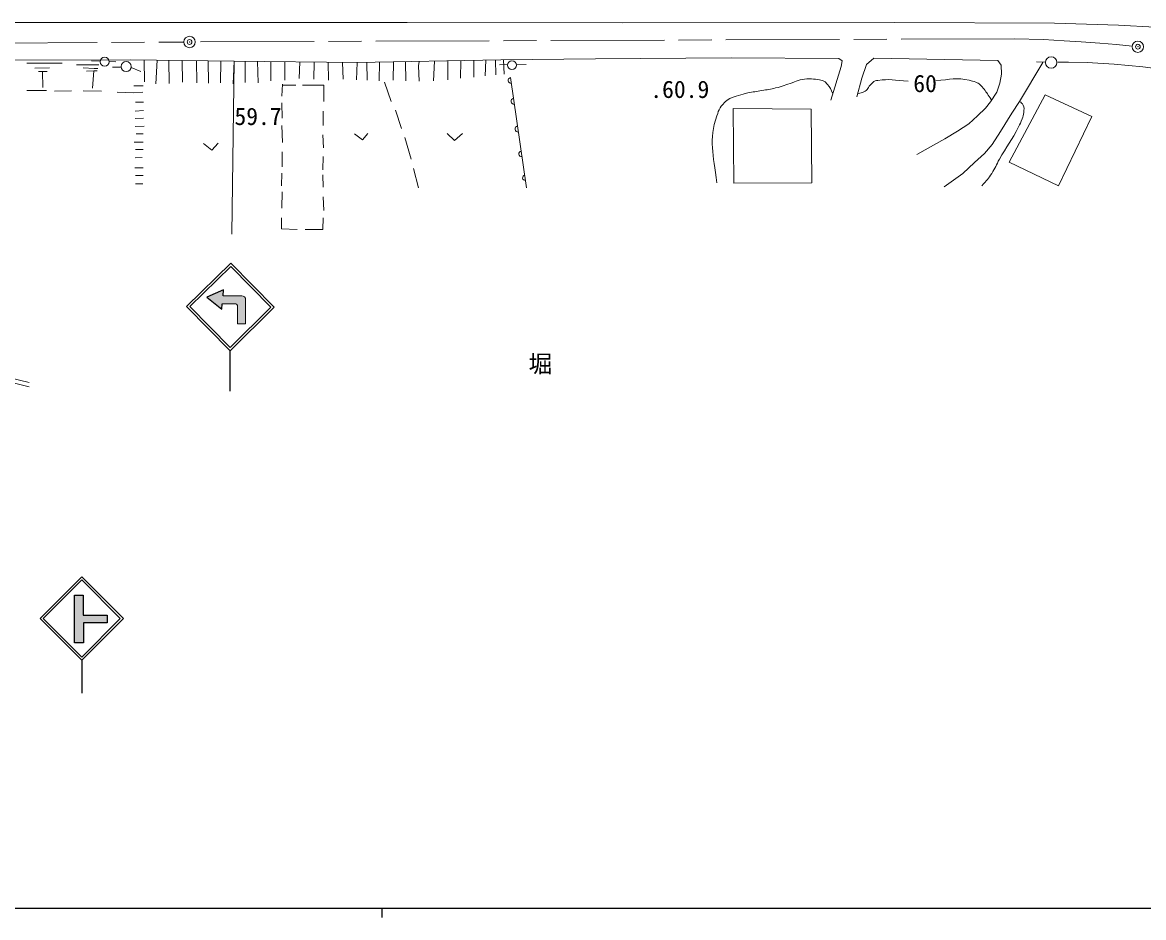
# Model space of a CAD drawing. Units: millimetres at full size, sheet at 1:1000; details may follow other scales. Extents: x 40000 to 680000, y 20000 to 380000.
# Drawn here: x 230024 to 348484, y 204000 to 298585 of the extents above; entities that cross this region are included whole.
import ezdxf
from ezdxf.enums import TextEntityAlignment as Align

# ---------------------------------------------------------------- set-up
doc = ezdxf.new("R2010")
doc.units = ezdxf.units.MM
doc.header["$LTSCALE"] = 1000
doc.header["$PDMODE"] = 32
doc.header["$PDSIZE"] = 500
doc.linetypes.add('CHAIN', pattern=[18.5, 12, -1.5, 3.5, -1.5])
for name, color, linetype, lineweight in [('M-BGD', 7, 'Continuous', 13), ('M-BMK', 2, 'CHAIN', 13), ('M-BMK-SRVR', 3, 'Continuous', 13), ('M-STR-STRC', 7, 'Continuous', 25), ('M-TTL-BAND', 7, 'Continuous', 25)]:
    doc.layers.add(name, color=color, linetype=linetype, lineweight=lineweight)
doc.layers.add('M-BGD-HTXT', color=7, linetype='Continuous')
doc.styles.add('ＭＳ ゴシック', font='')
doc.styles.get('ＭＳ ゴシック').set_extended_font_data('MS Gothic')

msp = doc.modelspace()

# ---------------------------------------------------------------- hatches: boundary and pattern name
at = {"layer": 'M-STR-STRC'}
for points in [[(251145, 268849), (251098, 268299), (249515, 269567), (251270, 270343), (251237, 269709), (251997, 269709), (253201, 269709), (253297, 269697), (253374, 269670), (253447, 269626), (253523, 269550), (253557, 269499), (253590, 269421), (253608, 269301), (253608, 266731), (252748, 266731), (252748, 268680), (252746, 268692), (252740, 268721), (252723, 268758), (252700, 268790), (252652, 268827), (252607, 268844)], [(236471, 233028), (236471, 235132), (238969, 235132), (238969, 235956), (236435, 235956), (236435, 238078), (235522, 238078), (235522, 233028)], [(236471, 233028), (236471, 235132), (238969, 235132), (238969, 235956), (236435, 235956), (236435, 238078), (235522, 238078), (235522, 233028)], [(236471, 233028), (236471, 235132), (238969, 235132), (238969, 235956), (236435, 235956), (236435, 238078), (235522, 238078), (235522, 233028)], [(236471, 233028), (236471, 235132), (238969, 235132), (238969, 235956), (236435, 235956), (236435, 238078), (235522, 238078), (235522, 233028)], [(236471, 233028), (236471, 235132), (238969, 235132), (238969, 235956), (236435, 235956), (236435, 238078), (235522, 238078), (235522, 233028)], [(235522, 238078), (236435, 238078), (236435, 235956), (238969, 235956), (238969, 235132), (236471, 235132), (236471, 233028), (235522, 233028)]]:
    msp.add_hatch(color=256, dxfattribs=at).paths.add_polyline_path(points)

# ---------------------------------------------------------------- linework, layer by layer
at = {"layer": 'M-BGD'}
for p, q in [((270671, 298569), (293458, 298554)), ((293458, 298554), (322207, 298585)), ((230479, 294282), (234222, 294282)), ((235730, 294107), (238091, 294107)), ((238237, 294485), (237333, 294513)), ((239905, 294426), (239195, 294443)), ((240456, 293865), (239554, 293843)), ((241508, 293813), (242543, 293390)), ((242895, 294608), (242937, 292320)), ((244265, 294591), (244133, 292107)), ((245507, 294575), (245532, 292122)), ((246890, 294558), (246939, 292273)), ((248423, 294538), (248446, 292197)), ((249654, 294523), (249677, 292172)), ((250984, 294506), (250958, 292197)), ((252379, 294488), (252289, 292097)), ((253546, 294475), (253545, 292222)), ((254879, 294459), (254927, 292197)), ((256285, 294443), (256258, 292423)), ((257767, 294426), (257741, 292499)), ((259324, 294408), (259273, 292675)), ((260832, 294390), (260830, 292599)), ((262339, 294373), (262363, 292474)), ((263845, 294356), (263920, 292599)), ((265392, 294338), (265327, 292524)), ((266405, 294356), (266457, 292499)), ((267761, 294381), (267713, 292423)), ((269218, 294408), (269195, 292474)), ((270501, 294432), (270527, 292398)), ((273563, 294488), (273441, 292423)), ((274957, 294514), (274987, 292523)), ((276345, 294539), (276317, 292686)), ((277704, 294565), (277721, 292804)), ((278975, 294588), (278932, 292937)), ((280024, 294607), (280055, 293040)), ((280421, 294087), (281292, 294130)), ((280852, 294621), (280912, 293100)), ((282212, 294102), (283258, 294131)), ((338121, 294378), (337168, 294404)), ((339423, 294395), (340559, 294376)), ((231334, 293755), (232891, 293780)), ((231710, 293403), (232640, 293403)), ((232137, 293403), (232163, 291695)), ((236433, 293780), (237614, 293730)), ((236810, 293428), (237563, 293453)), ((237563, 293453), (237413, 291645)), ((237563, 293453), (237915, 293453)), ((237614, 293730), (237990, 293730)), ((281578, 292757), (283286, 281099)), ((241786, 291878), (242766, 291878)), ((257502, 292044), (257416, 290805)), ((258907, 291947), (257495, 291943)), ((261880, 290225), (261854, 291882)), ((268297, 292288), (268980, 290238)), ((230475, 291382), (232560, 291407)), ((233415, 291307), (235223, 291357)), ((236429, 291357), (238363, 291307)), ((240046, 291231), (241805, 291156)), ((241805, 291156), (242741, 291200)), ((241937, 289216), (242816, 289291)), ((241962, 290170), (242816, 290170)), ((257416, 290079), (257459, 288457)), ((261804, 287687), (261804, 289195)), ((269450, 289298), (270090, 287377)), ((241937, 288437), (242816, 288462)), ((241937, 287583), (242891, 287608)), ((242037, 286804), (242766, 286804)), ((257428, 287709), (257487, 285906)), ((261829, 285351), (261779, 286708)), ((241836, 285950), (242766, 285925)), ((270432, 286437), (271115, 284131)), ((241937, 284292), (242690, 284317)), ((241962, 285171), (242766, 285146)), ((257472, 284916), (257457, 283320)), ((261766, 283004), (261792, 284403)), ((241887, 283212), (242791, 283237)), ((271329, 283149), (271884, 281099)), ((241987, 282408), (242791, 282408)), ((257432, 282644), (257406, 281313)), ((261803, 281187), (261752, 282469)), ((241962, 281529), (242741, 281529)), ((257457, 280685), (257432, 278952)), ((261853, 278726), (261803, 280158)), ((209866, 265143), (230738, 260077))]:
    msp.add_line(p, q, dxfattribs=at)
for points in [[(228833, 298578), (246105, 298575), (270671, 298569)], [(322207, 298585), (339058, 298511), (345848, 298297), (349689, 298088), (352754, 297862), (356195, 297486), (359310, 297109), (361747, 296682), (364334, 296179), (368027, 295250), (371386, 294244), (375016, 293219), (391500, 287540), (395620, 286266), (399413, 285161), (402754, 284407), (406050, 283706), (408989, 283128), (411727, 282550), (414565, 282199), (416876, 281922), (418635, 281772), (422604, 281445), (434486, 281470)], [(208090, 264372), (206810, 290424), (213625, 294547), (241432, 294627)], [(241432, 294627), (252379, 294488), (265392, 294338), (280561, 294617), (290584, 294743), (304909, 294842), (316282, 294785), (316637, 294519), (316533, 293942), (315454, 290381)], [(271931, 294458), (271858, 293981), (271959, 292373)], [(318184, 290740), (318711, 292699), (319213, 294156), (319967, 294809), (333080, 294558), (333432, 294081), (333457, 293126), (333306, 292172), (332979, 291217), (332326, 290187), (331774, 289534), (330945, 288730), (330015, 287876), (328809, 287097), (327478, 286268), (324514, 284635)], [(327416, 281207), (329400, 282638), (330631, 283769), (331661, 284749), (332490, 285703), (333369, 287060), (334575, 288994), (335379, 290225), (337841, 294344)], [(339423, 294395), (342513, 294344), (345377, 294169), (348416, 293892), (350552, 293616), (352762, 293289), (357183, 292586), (360072, 292033)], [(261854, 291882), (261855, 291943), (259616, 291947)], [(230738, 260554), (210315, 265477), (212894, 287889)], [(265094, 286822), (265948, 286181), (266503, 286864)], [(274916, 286864), (275685, 286096), (276539, 286864)], [(249165, 285797), (250019, 285071), (250702, 285839)], [(257406, 277922), (257381, 276791), (259064, 276716)], [(259893, 276716), (261752, 276716), (261803, 277947)]]:
    msp.add_lwpolyline(points, dxfattribs=at)
for points in [[(338075, 290943), (343029, 288637), (339484, 281334), (334274, 283811)], [(305107, 289491), (313349, 289405), (313434, 281633), (305192, 281590)]]:
    msp.add_lwpolyline(points, close=True, dxfattribs=at)
for centre, radius in [((238714, 294427), 481), ((240986, 293918), 533), ((281751, 294072), 462), ((338726, 294354), 605)]:
    msp.add_circle(centre, radius, dxfattribs=at)
for centre, radius, start, end in [((281651, 292458), 308, 103.69834, 272.973), ((282016, 290258), 349, 110.05355, 266.61779), ((282412, 287323), 329, 104.9641, 271.70725), ((282771, 284695), 292, 100.72949, 275.94185), ((283148, 282177), 273, 102.42526, 274.24609)]:
    msp.add_arc(centre, radius, start, end, dxfattribs=at)
for points, knots in [([(303408, 281634), (303040, 284706), (302486, 286111), (303408, 288723), (303527, 289061), (303553, 289276), (303749, 289577), (303892, 289795), (303990, 289907), (304176, 290089), (304389, 290297), (304511, 290421), (304774, 290559), (305102, 290730), (305317, 290752), (305671, 290858), (306059, 290973), (306275, 291045), (306671, 291132), (307244, 291258), (307575, 291278), (308153, 291383), (308723, 291486), (309050, 291512), (309610, 291659), (310306, 291842), (310687, 291979), (311368, 292212), (311694, 292323), (311864, 292427), (312197, 292513), (312560, 292606), (312777, 292612), (313152, 292614), (313506, 292615), (313706, 292596), (314056, 292538), (314315, 292496), (314475, 292504), (314709, 292388), (314890, 292298), (314950, 292184), (315086, 292036), (315388, 291708), (315444, 291510), (315656, 291046)], [0, 0, 0, 0, 1, 1, 1, 2, 2, 2, 3, 3, 3, 4, 4, 4, 5, 5, 5, 6, 6, 6, 7, 7, 7, 8, 8, 8, 9, 9, 9, 10, 10, 10, 11, 11, 11, 12, 12, 12, 13, 13, 13, 14, 14, 14, 15, 15, 15, 15]), ([(318334, 291091), (318591, 291108), (318716, 291143), (318937, 291242), (319337, 291421), (319369, 291775), (319691, 292071), (319845, 292213), (319928, 292308), (320118, 292398), (320226, 292449), (320301, 292430), (320419, 292448), (321652, 292631), (322146, 292495), (323610, 292373)], [0, 0, 0, 0, 1, 1, 1, 2, 2, 2, 3, 3, 3, 4, 4, 4, 5, 5, 5, 5]), ([(326523, 292398), (328094, 292581), (328720, 292796), (330065, 292473), (330343, 292406), (330511, 292395), (330769, 292272), (330956, 292183), (331066, 292133), (331221, 291996), (331404, 291834), (331470, 291709), (331623, 291518), (331945, 291117), (332034, 290960), (332377, 290438)], [0, 0, 0, 0, 1, 1, 1, 2, 2, 2, 3, 3, 3, 4, 4, 4, 5, 5, 5, 5]), ([(335379, 290225), (335559, 290107), (335649, 290026), (335756, 289848), (335913, 289586), (335844, 289375), (335831, 289069), (335819, 288796), (335750, 288648), (335655, 288391), (335529, 288049), (335443, 287862), (335278, 287537), (334576, 286152), (334004, 285475), (333244, 284121), (332921, 283546), (332803, 283188), (332440, 282638), (332082, 282096), (331919, 281910), (331410, 281332)], [0, 0, 0, 0, 1, 1, 1, 2, 2, 2, 3, 3, 3, 4, 4, 4, 5, 5, 5, 6, 6, 6, 7, 7, 7, 7])]:
    msp.add_open_spline(points, degree=3, knots=knots, dxfattribs=at)
at = {"layer": 'M-BMK'}
msp.add_line((188922, 296181), (247070, 296513), dxfattribs=at)
msp.add_lwpolyline([(347283, 296078), (345608, 296238), (343869, 296404), (341896, 296534), (340097, 296656), (337906, 296786), (334853, 296866), (248285, 296519)], dxfattribs=at)
at = {"layer": 'M-BMK-SRVR'}
for centre in [(247682, 296517), (347880, 296021)]:
    msp.add_circle(centre, 600, dxfattribs=at)
for p in [(247682, 296517), (347880, 296021)]:
    msp.add_point(p, dxfattribs=at)
at = {"layer": 'M-STR-STRC', "lineweight": 13}
for p, q in [((252379, 294488), (252162, 276209)), ((251237, 269709), (253201, 269709)), ((253608, 269301), (253608, 266731)), ((251145, 268849), (252565, 268849)), ((252748, 268666), (252748, 266731)), ((252748, 266731), (253608, 266731))]:
    msp.add_line(p, q, dxfattribs=at)
at = {"layer": 'M-STR-STRC'}
for p, q in [((252039, 273157), (247369, 268561)), ((252036, 272800), (247725, 268558)), ((256278, 268490), (252036, 272800)), ((256635, 268487), (252039, 273157)), ((247369, 268561), (251965, 263891)), ((247725, 268558), (251968, 264247)), ((251965, 263891), (256635, 268487)), ((251968, 264247), (256278, 268490)), ((251965, 259624), (251965, 263891)), ((231883, 235606), (236295, 240018)), ((232222, 235606), (236295, 239679)), ((236295, 240018), (240707, 235606)), ((236295, 239679), (240368, 235606)), ((235522, 238078), (236435, 238078)), ((235522, 233028), (235522, 238078)), ((236435, 238078), (236435, 235956)), ((236435, 235956), (238969, 235956)), ((238969, 235956), (238969, 235132)), ((236295, 231194), (231883, 235606)), ((236295, 231533), (232222, 235606)), ((240707, 235606), (236295, 231194)), ((240368, 235606), (236295, 231533)), ((238969, 235132), (236471, 235132)), ((236471, 235132), (236471, 233028)), ((236471, 233028), (235522, 233028)), ((236295, 231194), (236295, 227697))]:
    msp.add_line(p, q, dxfattribs=at)
msp.add_lwpolyline([(251237, 269709), (251270, 270343), (249515, 269567), (251098, 268299), (251145, 268849)], dxfattribs=at)
at = {"layer": 'M-STR-STRC', "lineweight": 13}
for centre, radius in [((253201, 269301), 407), ((252565, 268666), 184)]:
    msp.add_arc(centre, radius, 360, 90, dxfattribs=at)
at = {"layer": 'M-TTL-BAND'}
for p, q in [((40000, 205000), (579000, 205000)), ((268000, 205000), (268000, 204000))]:
    msp.add_line(p, q, dxfattribs=at)

# ---------------------------------------------------------------- texts
at = {"layer": 'M-BGD', "style": 'ＭＳ ゴシック'}
for s, p in [('60', (325398, 290669)), ('.60.9', (299480, 290052)), ('59.7', (254919, 287195))]:
    msp.add_text(s, height=1833, dxfattribs=at).set_placement(p, align=Align.BOTTOM_CENTER)
at = {"layer": 'M-BGD-HTXT', "style": 'ＭＳ ゴシック'}
msp.add_text('堀', height=1833, dxfattribs=at).set_placement((284753, 261043), align=Align.BOTTOM_CENTER)

doc.saveas('drawing.dxf')
